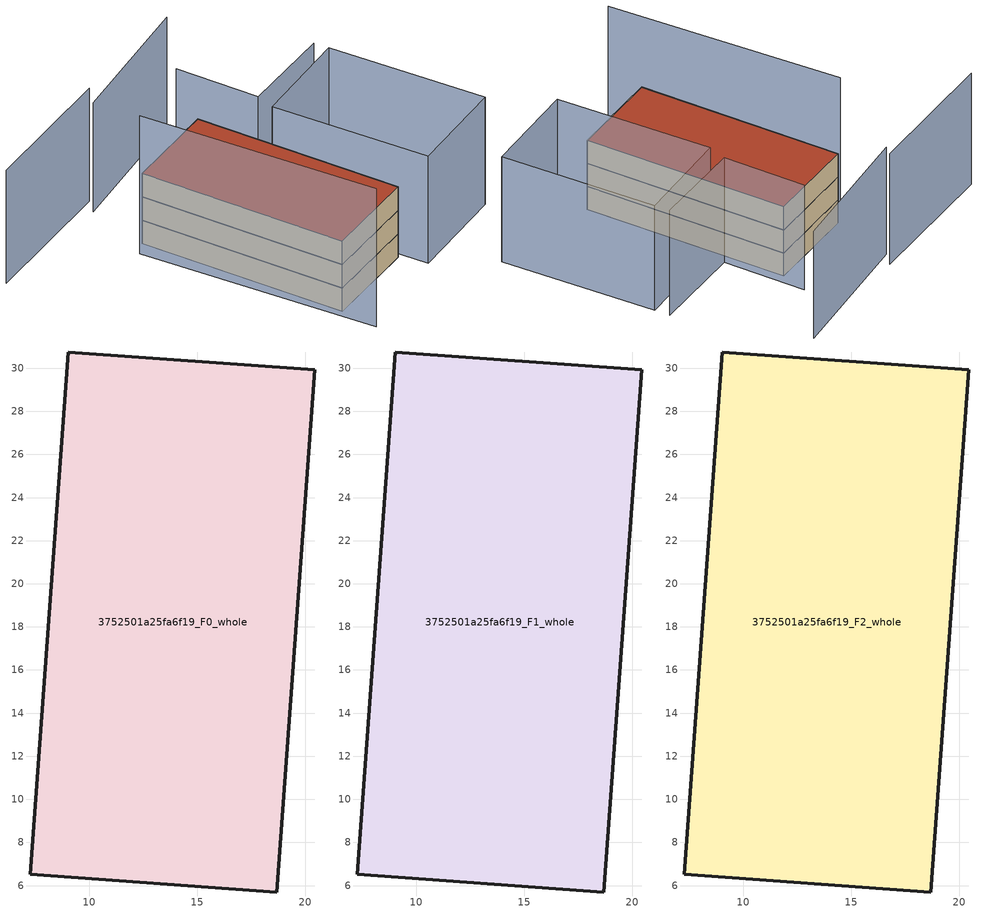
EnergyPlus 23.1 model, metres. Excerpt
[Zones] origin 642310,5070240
3752501a25fa6f19_F0_whole
 floor ground (EU_floor_Construction): 18.69,5.7 20.44,29.92 9.02,30.75 7.27,6.53 z0
 wall outside (EU_wall_Construction): 7.27,6.53 9.02,30.75 20.44,29.92 18.69,5.7 7.27,6.53 z0:3
3752501a25fa6f19_F1_whole
 floor to 3752501a25fa6f19_F0_whole (EU_floor_Construction): 18.69,5.7 20.44,29.92 9.02,30.75 7.26,6.53 z3
 wall outside (EU_wall_Construction): 7.27,6.53 9.02,30.75 20.44,29.92 18.69,5.7 7.27,6.53 z3:6
3752501a25fa6f19_F2_whole
 floor to 3752501a25fa6f19_F1_whole (EU_floor_Construction): 18.69,5.7 20.44,29.92 9.02,30.75 7.26,6.53 z6
 wall outside (EU_wall_Construction): 7.27,6.53 9.02,30.75 20.44,29.92 18.69,5.7 7.27,6.53 z6:9
 roof outside (EU_roof_Construction): 20.44,29.92 18.69,5.7 7.27,6.53 9.02,30.75 z9
shading: 32.27,22.27 20.97,23.13 / 20.97,23.13 21.72,33.02 / 32.19,20.46 31.36,1.86 / 31.36,1.86 19.15,2.41 / 19.15,2.41 19.98,21.01 / 19.98,21.01 32.19,20.46 z0:13.6; 7.29,30.12 6.39,2.11 z0:17.6; 29.27,37.89 11.96,37.89 z0:13.9; 13.46,39.09 -3.72,40.25 z0:14.4
[Building]
EU S2 Campaign: North Axis=0; Terrain=City; Solar Distribution=FullExterior
[Site:Location]
Lyon-Bron: Latitude=45.75; Longitude=5; Time Zone=1; Elevation=198
[SizingPeriod:WeatherFileDays]
AnnualSizingPeriod: Begin Month=1; Begin Day of Month=1; End Month=12; End Day of Month=31; Day of Week for Start Day=Monday; Use Weather File Daylight Saving Period=No; Use Weather File Rain and Snow Indicators=No
[MATERIAL]
EU_InternalMass_Material: Roughness=MediumRough; Thickness=0.1; Conductivity=1; Density=1800; Specific Heat=900; Thermal Absorptance=0.9; Solar Absorptance=0.7; Visible Absorptance=0.7
[MATERIAL:NOMASS] Roughness=MediumRough; Thermal Absorptance=0.9; Solar Absorptance=0.7; Visible Absorptance=0.7
Name | Thermal Resistance
EU_wall_NoMass | 0.87146
EU_roof_NoMass | 0.842276
EU_floor_NoMass | 0.496999
[CONSTRUCTION]
EU_wall_Construction: EU_wall_NoMass
EU_roof_Construction: EU_roof_NoMass
EU_floor_Construction: EU_floor_NoMass
EU_InternalMass_Construction: EU_InternalMass_Material
[ZONE] Type=1; Multiplier=1; Ceiling Height=autocalculate; Volume=834.292; Floor Area=autocalculate; Part of Total Floor Area=Yes
3752501a25fa6f19_F0_whole; 3752501a25fa6f19_F1_whole; 3752501a25fa6f19_F2_whole
[INTERNALMASS] Construction=EU_InternalMass_Construction; Surface Area=278.097
Name | Zone or ZoneList
3752501a25fa6f19_F0_whole_EU_InternalMass | 3752501a25fa6f19_F0_whole
3752501a25fa6f19_F1_whole_EU_InternalMass | 3752501a25fa6f19_F1_whole
3752501a25fa6f19_F2_whole_EU_InternalMass | 3752501a25fa6f19_F2_whole
[OTHEREQUIPMENT] Fuel Type=Electricity; Design Level Calculation Method=Watts/Area; Power per Zone Floor Area=1; Fraction Latent=0; Fraction Radiant=0; Fraction Lost=0; Carbon Dioxide Generation Rate=0; EndUse Subcategory=EU_Step8_InternalGains
Name | Zone or ZoneList or Space or SpaceList | Schedule
EU_Step8_InternalGain_3752501a25fa6f19_F0_whole_f000 | 3752501a25fa6f19_F0_whole | EU_Step8_GainSchedule_3752501a25fa6f19_F0_whole_f000
EU_Step8_InternalGain_3752501a25fa6f19_F1_whole_f000 | 3752501a25fa6f19_F1_whole | EU_Step8_GainSchedule_3752501a25fa6f19_F1_whole_f000
EU_Step8_InternalGain_3752501a25fa6f19_F2_whole_f000 | 3752501a25fa6f19_F2_whole | EU_Step8_GainSchedule_3752501a25fa6f19_F2_whole_f000
[ZONEVENTILATION:DESIGNFLOWRATE] Schedule=EU_AlwaysOn; Design Flow Rate Calculation Method=AirChanges/Hour; Air Changes per Hour=0.425; Ventilation Type=Natural; Fan Pressure Rise=0; Fan Total Efficiency=1; Constant Term Coefficient=1; Temperature Term Coefficient=0; Velocity Term Coefficient=0; Velocity Squared Term Coefficient=0; Minimum Indoor Temperature=-100; Maximum Indoor Temperature=100; Delta Temperature=-100; Minimum Outdoor Temperature=-100; Maximum Outdoor Temperature=100; Maximum Wind Speed=40
Name | Zone or ZoneList or Space or SpaceList
EU_ConstantAir_3752501a25fa6f19_F0_whole | 3752501a25fa6f19_F0_whole
EU_ConstantAir_3752501a25fa6f19_F1_whole | 3752501a25fa6f19_F1_whole
EU_ConstantAir_3752501a25fa6f19_F2_whole | 3752501a25fa6f19_F2_whole
[HVACTEMPLATE:THERMOSTAT] Constant Heating Setpoint=20; Constant Cooling Setpoint=50
EU_HeatOnly_3752501a25fa6f19_F0_whole; EU_HeatOnly_3752501a25fa6f19_F1_whole; EU_HeatOnly_3752501a25fa6f19_F2_whole
[HVACTEMPLATE:ZONE:IDEALLOADSAIRSYSTEM] System Availability Schedule=EU_AlwaysOn; Maximum Heating Supply Air Temperature=50; Minimum Cooling Supply Air Temperature=13; Maximum Heating Supply Air Humidity Ratio=0.0156; Minimum Cooling Supply Air Humidity Ratio=0.0077; Heating Limit=NoLimit; Cooling Limit=NoLimit; Heating Availability Schedule=EU_AlwaysOn; Cooling Availability Schedule=EU_CoolingOff; Dehumidification Control Type=ConstantSensibleHeatRatio; Cooling Sensible Heat Ratio=0.7; Dehumidification Setpoint=60; Humidification Control Type=None; Humidification Setpoint=30; Outdoor Air Method=None; Outdoor Air Flow Rate per Person=0.00944; Outdoor Air Flow Rate per Zone Floor Area=0; Outdoor Air Flow Rate per Zone=0; Demand Controlled Ventilation Type=None; Outdoor Air Economizer Type=NoEconomizer; Heat Recovery Type=None; Sensible Heat Recovery Effectiveness=0.7; Latent Heat Recovery Effectiveness=0.65
Name | Template Thermostat
3752501a25fa6f19_F0_whole | EU_HeatOnly_3752501a25fa6f19_F0_whole
3752501a25fa6f19_F1_whole | EU_HeatOnly_3752501a25fa6f19_F1_whole
3752501a25fa6f19_F2_whole | EU_HeatOnly_3752501a25fa6f19_F2_whole
[SIZING:ZONE] Zone Cooling Design Supply Air Temperature Input Method=SupplyAirTemperature; Zone Cooling Design Supply Air Temperature=13; Zone Heating Design Supply Air Temperature Input Method=SupplyAirTemperature; Zone Heating Design Supply Air Temperature=50; Zone Cooling Design Supply Air Humidity Ratio=0.008; Zone Heating Design Supply Air Humidity Ratio=0.008; Cooling Design Air Flow Method=DesignDay; Cooling Design Air Flow Rate=0; Cooling Minimum Air Flow per Zone Floor Area=0.000762; Cooling Minimum Air Flow=0; Cooling Minimum Air Flow Fraction=0.2; Heating Design Air Flow Method=DesignDay; Heating Design Air Flow Rate=0; Heating Maximum Air Flow per Zone Floor Area=0.002032; Heating Maximum Air Flow=0.141576; Heating Maximum Air Flow Fraction=0.3; Account for Dedicated Outdoor Air System=No; Dedicated Outdoor Air System Control Strategy=NeutralSupplyAir; Dedicated Outdoor Air Low Setpoint Temperature for Design=autosize; Dedicated Outdoor Air High Setpoint Temperature for Design=autosize; Zone Load Sizing Method=Sensible Load Only No Latent Load; Zone Latent Cooling Design Supply Air Humidity Ratio Input Method=HumidityRatioDifference; Zone Cooling Design Supply Air Humidity Ratio Difference=0.005; Zone Latent Heating Design Supply Air Humidity Ratio Input Method=HumidityRatioDifference; Zone Humidification Design Supply Air Humidity Ratio Difference=0.005
3752501a25fa6f19_F0_whole; 3752501a25fa6f19_F1_whole; 3752501a25fa6f19_F2_whole
[SCHEDULE:CONSTANT]
Name | Hourly Value
EU_AlwaysOn | 1
EU_CoolingOff | 0
[SCHEDULE:FILE] Column Number=1; Rows to Skip at Top=0; Number of Hours of Data=8760; Column Separator=Comma; Interpolate to Timestep=No; Minutes per Item=60; Adjust Schedule for Daylight Savings=Yes
Name | File
EU_Step8_GainSchedule_3752501a25fa6f19_F0_whole_f000 | ../../schedules/3752501a25fa6f19/3752501a25fa6f19_F0_whole_f000_gain.csv
EU_Step8_GainSchedule_3752501a25fa6f19_F1_whole_f000 | ../../schedules/3752501a25fa6f19/3752501a25fa6f19_F1_whole_f000_gain.csv
EU_Step8_GainSchedule_3752501a25fa6f19_F2_whole_f000 | ../../schedules/3752501a25fa6f19/3752501a25fa6f19_F2_whole_f000_gain.csv
